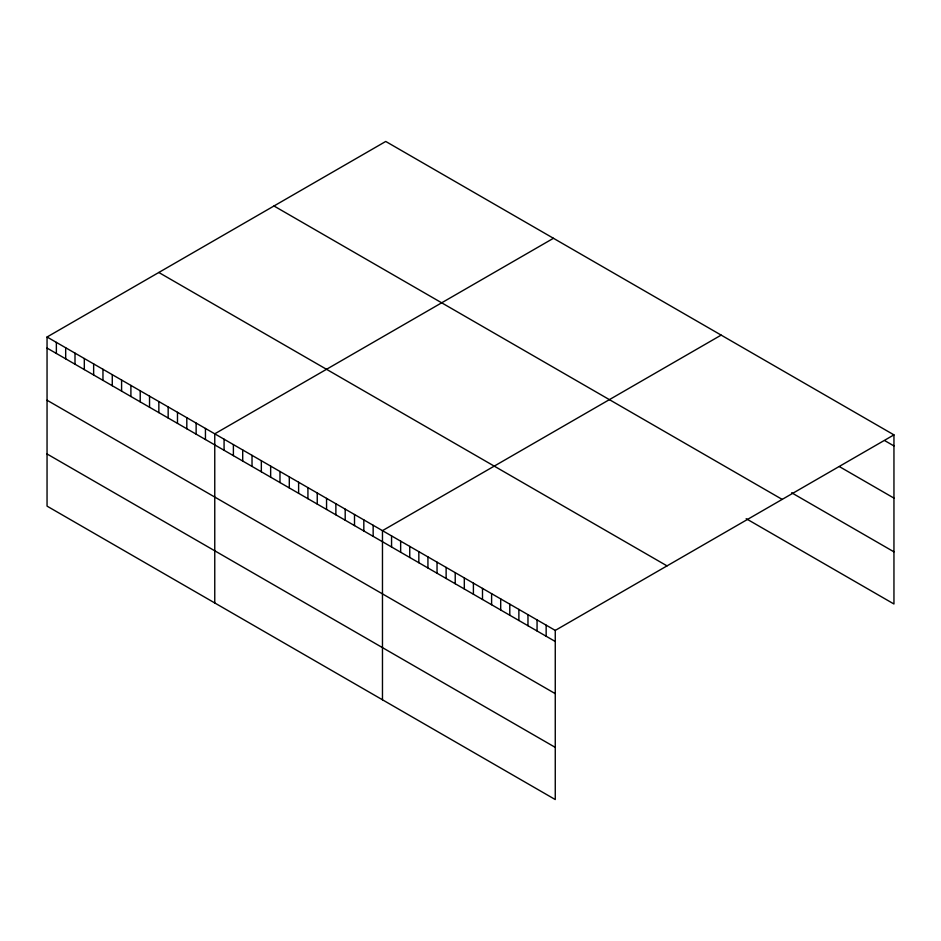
<?xml version="1.0" encoding="UTF-8"?>
<svg xmlns="http://www.w3.org/2000/svg" width="941" height="941" viewBox="0 0 941 941"><rect width="100%" height="100%" fill="white"/><g stroke="black" fill="none" stroke-linecap="round" stroke-linejoin="round"><path stroke-width="1.41" d="M47.05 337.007L555.261 630.411L555.261 799.544L47.05 506.129L47.05 337.007L385.739 141.456L893.95 434.871L893.95 603.993L746.166 518.679M553.449 238.285L214.76 433.825L214.76 602.958M721.159 335.114L382.469 530.653L382.469 699.786M555.261 630.411L893.95 434.871M884.858 440.694L893.95 445.94M839.384 466.595L893.95 498.107M791.64 492.766L893.95 551.838M273.972 205.985L782.183 499.4M158.817 272.478L667.028 565.882M47.05 348.076L555.261 641.491M47.05 400.231L555.261 693.646M47.05 453.974L555.261 747.377M546.156 625.165L546.156 636.234M537.064 619.907L537.064 630.988M527.972 614.661L527.972 625.73M518.879 609.415L518.879 620.484M509.787 604.157L509.787 615.238M500.694 598.911L500.694 609.98M491.602 593.653L491.602 604.734M482.498 588.407L482.498 599.488M473.405 583.161L473.405 594.23M464.313 577.903L464.313 588.984M455.221 572.657L455.221 583.726M446.128 567.411L446.128 578.48M437.036 562.153L437.036 573.234M427.932 556.907L427.932 567.976M418.839 551.649L418.839 562.73M409.747 546.403L409.747 557.484M400.654 541.157L400.654 552.226M391.562 535.899L391.562 546.98M373.154 525.278L373.154 536.346M363.826 519.891L363.826 530.971M354.51 514.515L354.51 525.596M345.194 509.14L345.194 520.208M335.878 503.753L335.878 514.833M326.562 498.377L326.562 509.457M317.246 493.002L317.246 504.07M307.93 487.614L307.93 498.695M298.615 482.239L298.615 493.319M289.299 476.864L289.299 487.932M279.983 471.476L279.983 482.557M270.655 466.101L270.655 477.181M261.339 460.725L261.339 471.794M252.023 455.35L252.023 466.418M242.707 449.963L242.707 461.043M233.392 444.587L233.392 455.656M224.076 439.212L224.076 450.28M205.444 428.449L205.444 439.518M196.128 423.074L196.128 434.142M186.812 417.686L186.812 428.767M177.484 412.311L177.484 423.391M168.168 406.935L168.168 418.004M158.853 401.548L158.853 412.629M149.537 396.173L149.537 407.253M140.221 390.797L140.221 401.866M130.905 385.41L130.905 396.49M121.589 380.035L121.589 391.115M112.273 374.659L112.273 385.728M102.957 369.272L102.957 380.352M93.641 363.896L93.641 374.977M84.314 358.521L84.314 369.59M74.998 353.146L74.998 364.214M65.682 347.758L65.682 358.839M56.366 342.383L56.366 353.451"/></g></svg>
